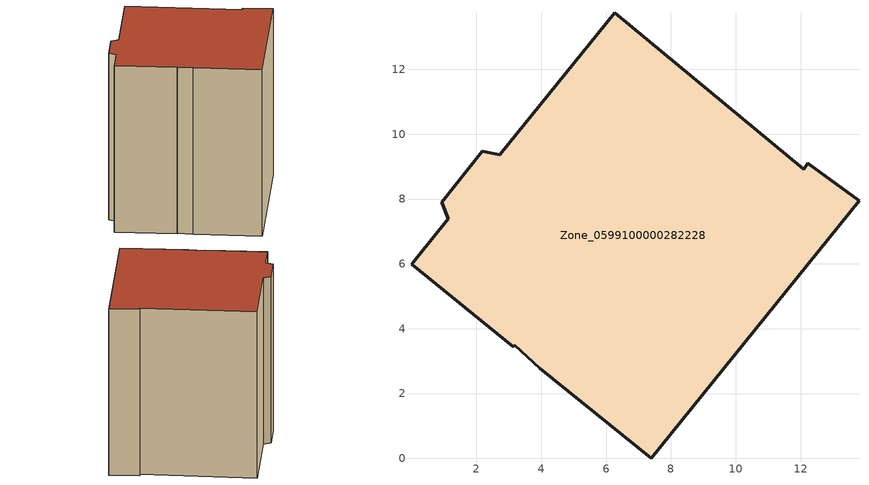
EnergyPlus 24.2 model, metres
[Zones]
Zone_0599100000282228
 floor ground (C_G): 3.14,3.44 0,5.99 0.18,6.21 1.14,7.4 0.93,7.9 2.19,9.47 2.73,9.37 6.27,13.75 12.1,8.92 12.22,9.11 13.8,7.94 7.39,0 3.95,2.79 3.18,3.49 z0
 wall outside (C_F): 2.73,9.37 2.19,9.47 0.93,7.9 1.14,7.4 0.18,6.21 0,5.99 3.14,3.44 3.18,3.49 3.95,2.79 7.39,0 13.8,7.94 12.22,9.11 12.1,8.92 6.27,13.75 2.73,9.37 z0:11.52
 roof outside (C_R): 0,5.99 3.14,3.44 3.18,3.49 3.95,2.79 7.39,0 13.8,7.94 12.22,9.11 12.1,8.92 6.27,13.75 2.73,9.37 2.19,9.47 0.93,7.9 1.14,7.4 0.18,6.21 z11.52
[BUILDING]
Pand.0599100000282228: North Axis=0; Terrain=City; Loads Convergence Tolerance Value=0.04; Temperature Convergence Tolerance Value=0.4; Solar Distribution=FullExterior; Maximum Number of Warmup Days=25; Minimum Number of Warmup Days=1
[Site:Location]
Rotterdam.The.Hague.AP_ZH_NLD Design_Conditions: Latitude=51.96; Longitude=4.45; Time Zone=1; Elevation=-4.5
[SITE:GROUNDTEMPERATURE:BUILDINGSURFACE]
18, 18, 18, 18, 18, 18, 18, 18, 18, 18, 18, 18
[MATERIAL] Thermal Absorptance=0.9; Solar Absorptance=0.7; Visible Absorptance=0.7
Name | Roughness | Thickness | Conductivity | Density | Specific Heat
G.TC.1946 | MediumSmooth | 0.15 | 1 | 540 | 1210
F.TC.1946 | Rough | 0.3 | 0.857143 | 1920 | 840
R.TC.1946 | MediumRough | 0.2 | 0.909091 | 1500 | 1000
[CONSTRUCTION]
C_G: G.TC.1946
C_F: F.TC.1946
C_R: R.TC.1946
[ZONE]
Zone_0599100000282228: Type=1; Multiplier=1; Ceiling Height=Autocalculate; Volume=Autocalculate; Floor Area=autocalculate; Part of Total Floor Area=Yes
[ZONEINFILTRATION:DESIGNFLOWRATE]
Infil_Zone_0599100000282228: Zone or ZoneList or Space or SpaceList=Zone_0599100000282228; Schedule=AlwaysOn; Design Flow Rate Calculation Method=Flow/Area; Flow Rate per Floor Area=0.003; Constant Term Coefficient=1; Temperature Term Coefficient=0; Velocity Term Coefficient=0; Velocity Squared Term Coefficient=0
[HVACTEMPLATE:ZONE:IDEALLOADSAIRSYSTEM]
Zone_0599100000282228: Maximum Heating Supply Air Temperature=50; Minimum Cooling Supply Air Temperature=13; Maximum Heating Supply Air Humidity Ratio=0.0156; Minimum Cooling Supply Air Humidity Ratio=0.0077; Heating Limit=NoLimit; Cooling Limit=NoLimit; Dehumidification Control Type=ConstantSensibleHeatRatio; Cooling Sensible Heat Ratio=0.7; Dehumidification Setpoint=60; Humidification Control Type=None; Humidification Setpoint=30; Outdoor Air Method=None; Outdoor Air Flow Rate per Person=0.00944; Outdoor Air Flow Rate per Zone Floor Area=0; Outdoor Air Flow Rate per Zone=0; Demand Controlled Ventilation Type=None; Outdoor Air Economizer Type=NoEconomizer; Heat Recovery Type=None; Sensible Heat Recovery Effectiveness=0.7; Latent Heat Recovery Effectiveness=0.65
[ZONECONTROL:THERMOSTAT]
ThermostatControl_Zone_0599100000282228: Zone or ZoneList=Zone_0599100000282228; Control Type Schedule=DualSetpointControlType; Control 1=Thermostat_Zone_0599100000282228; Temperature Difference Between Cutout And Setpoint=0
[THERMOSTATSETPOINT:DUALSETPOINT]
Thermostat_Zone_0599100000282228: Heating Setpoint Temperature Schedule=HeatingSetpoint_Zone_0599100000282228; Cooling Setpoint Temperature Schedule=CoolingSetpoint_Zone_0599100000282228
[SCHEDULE:COMPACT]
HeatingSetpoint_Zone_0599100000282228: Through: 12/31, For: AllDays, Until: 24:00, 21
CoolingSetpoint_Zone_0599100000282228: Through: 12/31, For: AllDays, Until: 24:00, 24
DualSetpointControlType: Through: 12/31, For: AllDays, Until: 24:00, 4
AlwaysOn: Through: 12/31, For: AllDays, Until: 24:00, 1
